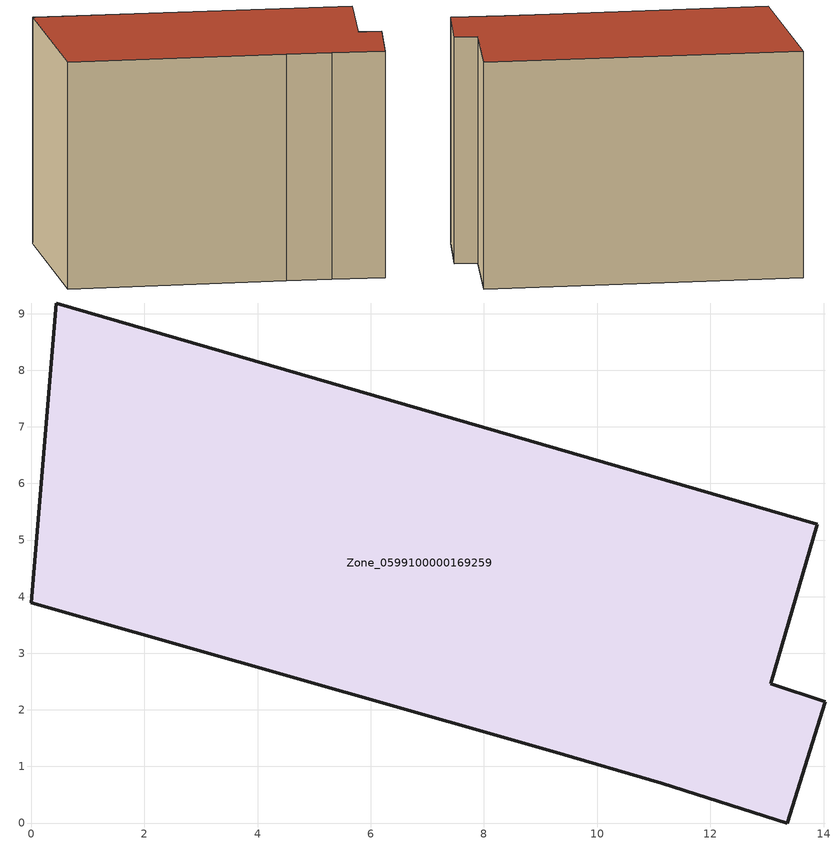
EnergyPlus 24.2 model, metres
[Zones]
Zone_0599100000169259
 floor ground (C_G): 13.07,2.46 14.03,2.14 13.36,0 11.14,0.7 9.21,1.27 0,3.89 0.44,9.19 13.89,5.28 z0
 wall outside (C_F): 13.89,5.28 0.44,9.19 0,3.89 9.21,1.27 11.14,0.7 13.36,0 14.03,2.14 13.07,2.46 13.89,5.28 z0:10.73
 roof outside (C_R): 13.07,2.46 13.89,5.28 0.44,9.19 0,3.89 9.21,1.27 11.14,0.7 13.36,0 14.03,2.14 z10.73
[BUILDING]
Pand.0599100000169259: North Axis=0; Terrain=City; Loads Convergence Tolerance Value=0.04; Temperature Convergence Tolerance Value=0.4; Solar Distribution=FullExterior; Maximum Number of Warmup Days=25; Minimum Number of Warmup Days=1
[Site:Location]
Rotterdam.The.Hague.AP_ZH_NLD Design_Conditions: Latitude=51.96; Longitude=4.45; Time Zone=1; Elevation=-4.5
[SITE:GROUNDTEMPERATURE:BUILDINGSURFACE]
18, 18, 18, 18, 18, 18, 18, 18, 18, 18, 18, 18
[MATERIAL] Thermal Absorptance=0.9; Solar Absorptance=0.7; Visible Absorptance=0.7
Name | Roughness | Thickness | Conductivity | Density | Specific Heat
G.TI.1946 | MediumSmooth | 0.15 | 1 | 540 | 1210
F.TI.1946 | Rough | 0.3 | 0.857143 | 1920 | 840
R.TI.1946 | MediumRough | 0.2 | 0.1 | 1500 | 1000
[CONSTRUCTION]
C_G: G.TI.1946
C_F: F.TI.1946
C_R: R.TI.1946
[ZONE]
Zone_0599100000169259: Type=1; Multiplier=1; Ceiling Height=Autocalculate; Volume=Autocalculate; Floor Area=autocalculate; Part of Total Floor Area=Yes
[ZONEINFILTRATION:DESIGNFLOWRATE]
Infil_Zone_0599100000169259: Zone or ZoneList or Space or SpaceList=Zone_0599100000169259; Schedule=AlwaysOn; Design Flow Rate Calculation Method=Flow/Area; Flow Rate per Floor Area=0.003; Constant Term Coefficient=1; Temperature Term Coefficient=0; Velocity Term Coefficient=0; Velocity Squared Term Coefficient=0
[HVACTEMPLATE:ZONE:IDEALLOADSAIRSYSTEM]
Zone_0599100000169259: Maximum Heating Supply Air Temperature=50; Minimum Cooling Supply Air Temperature=13; Maximum Heating Supply Air Humidity Ratio=0.0156; Minimum Cooling Supply Air Humidity Ratio=0.0077; Heating Limit=NoLimit; Cooling Limit=NoLimit; Dehumidification Control Type=ConstantSensibleHeatRatio; Cooling Sensible Heat Ratio=0.7; Dehumidification Setpoint=60; Humidification Control Type=None; Humidification Setpoint=30; Outdoor Air Method=None; Outdoor Air Flow Rate per Person=0.00944; Outdoor Air Flow Rate per Zone Floor Area=0; Outdoor Air Flow Rate per Zone=0; Demand Controlled Ventilation Type=None; Outdoor Air Economizer Type=NoEconomizer; Heat Recovery Type=None; Sensible Heat Recovery Effectiveness=0.7; Latent Heat Recovery Effectiveness=0.65
[ZONECONTROL:THERMOSTAT]
ThermostatControl_Zone_0599100000169259: Zone or ZoneList=Zone_0599100000169259; Control Type Schedule=DualSetpointControlType; Control 1=Thermostat_Zone_0599100000169259; Temperature Difference Between Cutout And Setpoint=0
[THERMOSTATSETPOINT:DUALSETPOINT]
Thermostat_Zone_0599100000169259: Heating Setpoint Temperature Schedule=HeatingSetpoint_Zone_0599100000169259; Cooling Setpoint Temperature Schedule=CoolingSetpoint_Zone_0599100000169259
[SCHEDULE:COMPACT]
HeatingSetpoint_Zone_0599100000169259: Through: 12/31, For: AllDays, Until: 24:00, 21
CoolingSetpoint_Zone_0599100000169259: Through: 12/31, For: AllDays, Until: 24:00, 24
DualSetpointControlType: Through: 12/31, For: AllDays, Until: 24:00, 4
AlwaysOn: Through: 12/31, For: AllDays, Until: 24:00, 1
